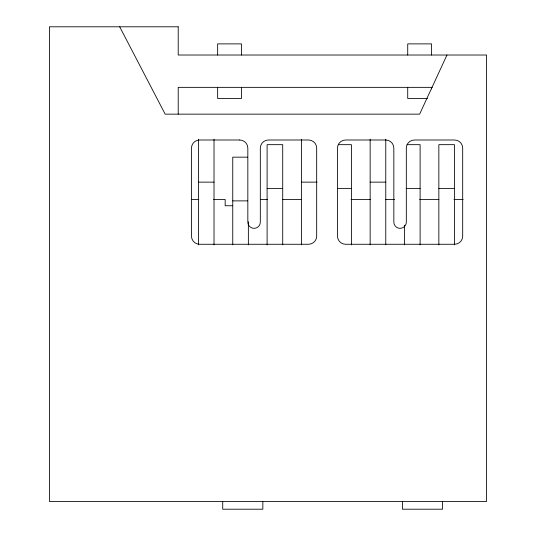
<?xml version="1.0" encoding="UTF-8"?>
<svg xmlns="http://www.w3.org/2000/svg" width="536" height="536" viewBox="0 0 536 536"><rect width="100%" height="100%" fill="white"/><g stroke="black" fill="none" stroke-linecap="round" stroke-linejoin="round"><path stroke-width="0.8" d="M446.964 55.02L419.641 114.148L165.168 114.148L119.696 26.8M432.257 87.355L178.213 87.355L178.213 114.135M427.44 98.483L407.722 98.483L407.722 87.355M338.263 144.666L351.415 144.666L351.415 244.905M406.965 144.666L420.11 144.666L420.11 244.905M247.545 157.162L232.751 157.162L232.751 244.878M198.4 182.14L214.018 182.14M301.453 182.14L317.064 182.14M370.148 182.14L385.766 182.14M267.102 188.391L282.713 188.391M337.445 188.391L351.415 188.391M406.141 188.391L420.11 188.391M438.85 188.391L454.461 188.391M191.399 199.506L198.809 199.506M213.636 199.506L225.174 199.506L225.174 205.75L232.537 205.75M260.643 199.506L267.343 199.506M282.405 199.506L301.654 199.506M351.026 199.506L370.276 199.506M385.344 199.506L394.55 199.506M419.655 199.506L438.904 199.506M453.965 199.506L463.171 199.506M232.751 200.879L247.545 200.879M454.461 244.905L454.461 144.666L438.85 144.666L438.85 244.905M442.535 501.83L442.535 509.2L402.409 509.2L402.409 501.83M431.547 55.02L431.547 43.885L407.722 43.885L407.722 55.02M431.547 87.355L431.547 88.943M404.499 225.2L404.499 244.905M385.766 139.246L385.766 244.892M370.148 139.246L370.148 244.892M301.453 139.246L301.453 244.892M282.713 244.905L282.713 144.666L267.102 144.666L267.102 244.905M262.848 501.83L262.848 509.2L222.721 509.2L222.721 501.83M248.362 221.797L248.362 244.878M241.481 55.02L241.481 43.885L217.65 43.885L217.65 55.02M241.481 87.355L241.481 98.483L217.65 98.483L217.65 87.355M214.018 139.246L214.018 244.892M198.4 139.246L198.4 244.892M178.213 26.8L49.413 26.8L49.413 501.448L486.588 501.448L486.588 55.02L178.213 55.02L178.213 26.8M239.699 139.996L199.6 139.996A8.134 8.134 0 0 0 191.466 148.13L191.466 236.135A8.134 8.134 0 0 0 199.6 244.269L308.555 244.269A8.134 8.134 0 0 0 316.682 236.135L316.682 148.13A8.134 8.134 0 0 0 308.555 139.996L268.456 139.996A8.134 8.134 0 0 0 260.322 148.13L260.322 222.098A6.244 6.244 0 0 1 254.077 228.343A6.244 6.244 0 0 1 247.833 222.098L247.833 148.13A8.134 8.134 0 0 0 239.699 139.996M385.699 139.996L345.599 139.996A8.134 8.134 0 0 0 337.472 148.13L337.472 236.135A8.134 8.134 0 0 0 345.599 244.269L454.555 244.269A8.134 8.134 0 0 0 462.689 236.135L462.689 148.13A8.134 8.134 0 0 0 454.555 139.996L414.455 139.996A8.134 8.134 0 0 0 406.322 148.13L406.322 222.098A6.244 6.244 0 0 1 400.077 228.343A6.244 6.244 0 0 1 393.833 222.098L393.833 148.13A8.134 8.134 0 0 0 385.699 139.996"/></g></svg>
